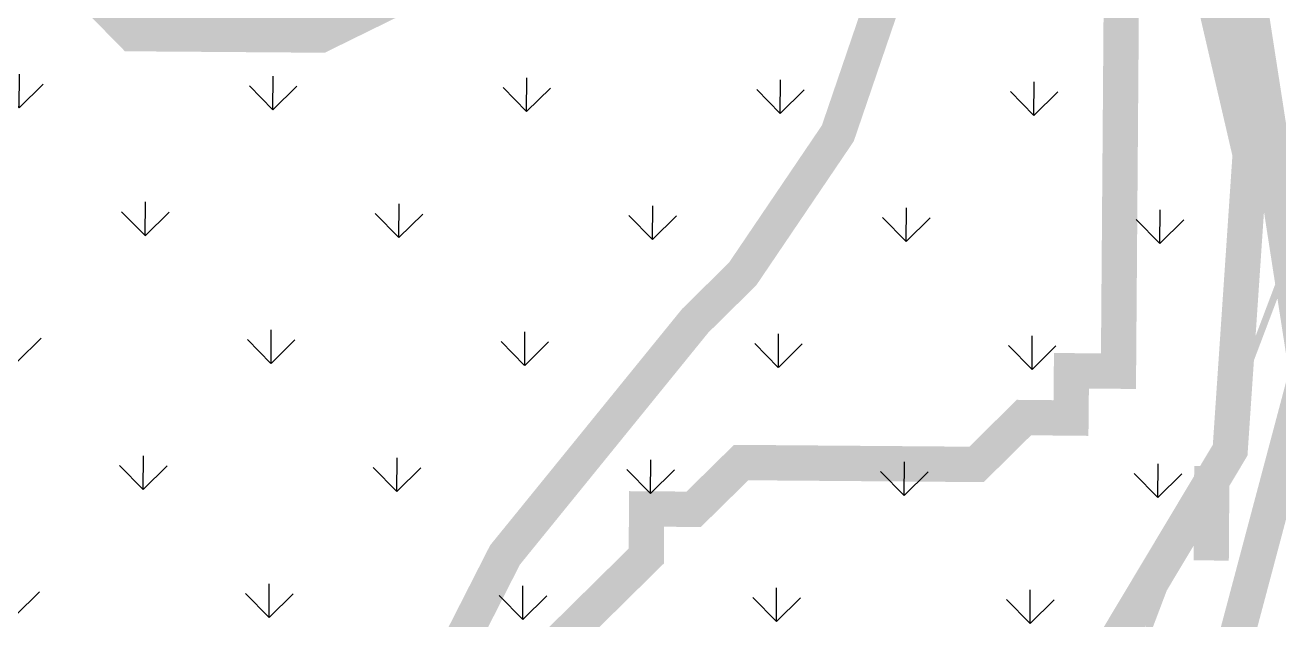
# Model space of a CAD drawing. Header units: metres. Extents: x 326467 to 340077, y 1811030 to 1824953.
# Drawn here: x 327785.8 to 327893.4, y 1814313 to 1814364 of the extents above; entities that cross this region are included whole.
import ezdxf

# ---------------------------------------------------------------- set-up
doc = ezdxf.new("R2010")
doc.units = ezdxf.units.M
doc.header["$MEASUREMENT"] = 0
for name, color, linetype in [('CRZ LINE FOR RIVER OR CREEK', 84, 'Continuous'), ('HAZARDS LINE', 1, 'Continuous'), ('HIGH TIDE LINE', 6, 'Continuous'), ('MANGROOVE', 112, 'Continuous'), ('NDZ-200M FROM CRZ', 30, 'Continuous'), ('SURVEY PLOT BOUNDARY', 35, 'Continuous'), ('VILLAGE BOUNDARY', 212, 'Continuous')]:
    doc.layers.add(name, color=color, linetype=linetype)

# ---------------------------------------------------------------- blocks, each defined once
blk = doc.blocks.new('16')
at = {"layer": 'MANGROOVE'}
h = blk.add_hatch(dxfattribs=at)
h.set_pattern_fill('GRASS', color=256, scale=0.606428, angle=-0.4421)
h.set_pattern_definition([(89.55787, (320150.772, 1810233.299), (-10.807394, 10.975486), [2.888115, -18.895414]), (44.55787, (320150.772, 1810233.299), (-10.807394, 10.975486), [2.888115, -12.515166]), (134.55787, (320150.772, 1810233.299), (-10.975486, -10.807394), [2.888115, -12.515166])])
h.paths.add_polyline_path([(327889.26, 1814327.58), (327890.98, 1814352.96), (327885.08, 1814378.4), (327867.96, 1814389.03), (327857.93, 1814399.22), (327827.83, 1814399.66), (327809.04, 1814401.83), (327774.49, 1814402.1), (327747.52, 1814396.72), (327728.56, 1814377.06), (327722.85, 1814360.86), (327722.6, 1814328.36), (327725.82, 1814305.22), (327733.92, 1814307.18), (327742.04, 1814311.16), (327750.15, 1814315.14), (327758.21, 1814311.03), (327766.23, 1814302.89), (327774.22, 1814290.69), (327778.17, 1814278.53), (327814.18, 1814229.74), (327817.82, 1814225.11), (327844.33, 1814233.48), (327852.1, 1814252.21), (327857.35, 1814274.51), (327873.82, 1814301.8)])
at = {"layer": 'CRZ LINE FOR RIVER OR CREEK', "ltscale": 0.1, "const_width": 3.03, "flags": 128}
blk.add_lwpolyline([(327591.94, 1814243.58), (327622.52, 1814277.71), (327657.3, 1814332.03), (327673.72, 1814364.25), (327706.25, 1814388.26), (327761.56, 1814408.25), (327815.48, 1814411.46), (327847.92, 1814411.42), (327886.2, 1814446.04), (327904.91, 1814461.53), (327917, 1814457.39), (327916.92, 1814447.28), (327894.89, 1814405.52), (327889.08, 1814377.77), (327895.84, 1814334.23), (327883.87, 1814289.26), (327867.07, 1814273.8), (327923.29, 1814224.85), (327949.56, 1814199.67), (327989.27, 1814131.35), (328008.19, 1814119.38), (328039.76, 1814124.89), (328083.28, 1814115.77), (328132.53, 1814097.89)], dxfattribs=at)
at = {"layer": 'HAZARDS LINE', "lineweight": 18, "const_width": 3.03}
blk.add_lwpolyline([(327880.01, 1814378.83), (327879.67, 1814334.36), (327875.63, 1814334.39), (327875.59, 1814330.34), (327871.55, 1814330.38), (327867.48, 1814326.36), (327847.27, 1814326.52), (327843.19, 1814322.51), (327839.15, 1814322.54), (327839.12, 1814318.5), (327835.04, 1814314.48), (327830.97, 1814310.47)], dxfattribs=at)
at = {"layer": 'HIGH TIDE LINE', "color": 220, "linetype": 'Continuous', "lineweight": 15, "true_color": 0xff00c5, "const_width": 3.03}
for points in [[(327858.52, 1814213.22), (327850.53, 1814225.41), (327834.42, 1814233.62), (327830.41, 1814237.7), (327818.34, 1814245.88), (327814.4, 1814258.04), (327810.45, 1814270.2), (327806.5, 1814282.36), (327810.6, 1814290.41), (327818.78, 1814302.48), (327826.99, 1814318.59), (327843.32, 1814338.68), (327847.39, 1814342.69), (327855.57, 1814354.76), (327863.84, 1814378.96)], [(327819.28, 1814367.17), (327811.16, 1814363.19), (327794.99, 1814363.31), (327790.98, 1814367.39)]]:
    blk.add_lwpolyline(points, dxfattribs=at)
at = {"layer": 'MANGROOVE', "const_width": 3.03, "flags": 128}
blk.add_lwpolyline([(327728.56, 1814377.06), (327722.85, 1814360.86), (327722.6, 1814328.36), (327725.82, 1814305.22), (327733.92, 1814307.18), (327742.04, 1814311.16), (327750.15, 1814315.14), (327758.21, 1814311.03), (327766.23, 1814302.89), (327774.22, 1814290.69), (327778.17, 1814278.53), (327814.18, 1814229.74), (327817.82, 1814225.11), (327844.33, 1814233.48), (327852.1, 1814252.21), (327857.35, 1814274.51), (327873.82, 1814301.8), (327889.26, 1814327.58), (327890.98, 1814352.96), (327885.08, 1814378.4)], dxfattribs=at)
at = {"layer": 'NDZ-200M FROM CRZ', "const_width": 3.03, "flags": 128}
for points in [[(328132.53, 1814097.89), (328083.28, 1814115.77), (328039.76, 1814124.89), (328008.19, 1814119.38), (327989.27, 1814131.35), (327949.56, 1814199.67), (327923.29, 1814224.85), (327867.07, 1814273.8), (327883.87, 1814289.26), (327895.84, 1814334.23), (327889.08, 1814377.77), (327894.89, 1814405.52), (327916.92, 1814447.28), (327917, 1814457.39), (327904.91, 1814461.53), (327886.2, 1814446.04), (327847.92, 1814411.42), (327815.48, 1814411.46), (327761.56, 1814408.25), (327706.25, 1814388.26), (327673.72, 1814364.25), (327657.3, 1814332.03), (327622.52, 1814277.71), (327591.94, 1814243.58)], [(327790.98, 1814367.39), (327794.99, 1814363.31), (327811.16, 1814363.19), (327819.28, 1814367.17)], [(327863.84, 1814378.96), (327855.57, 1814354.76), (327847.39, 1814342.69), (327843.32, 1814338.68), (327826.99, 1814318.59), (327818.78, 1814302.48), (327810.6, 1814290.41), (327806.5, 1814282.36), (327810.45, 1814270.2), (327814.4, 1814258.04), (327818.34, 1814245.88), (327830.41, 1814237.7), (327834.42, 1814233.62), (327850.53, 1814225.41), (327858.52, 1814213.22)]]:
    blk.add_lwpolyline(points, dxfattribs=at)
at = {"layer": 'SURVEY PLOT BOUNDARY', "lineweight": 18, "const_width": 0.606}
blk.add_lwpolyline([(328180.02, 1814489.73), (328171.81, 1814473.62), (328134.84, 1814397.08), (328053.49, 1814333.02), (328053.43, 1814324.93), (328101.28, 1814239.65), (328101.22, 1814231.56), (328101.19, 1814227.52), (327846.45, 1814221.4), (327838.37, 1814221.46), (327834.33, 1814221.49), (327834.61, 1814257.88), (327846.8, 1814265.87), (327863.03, 1814273.84), (327871.15, 1814277.82), (327875.25, 1814285.87), (327875.31, 1814293.96), (327916.58, 1814402.81), (327965.56, 1814463.08), (328002.28, 1814507.27), (328014.44, 1814511.22)], dxfattribs=at)
blk.add_lwpolyline([(327863.03, 1814273.84), (327846.8, 1814265.87), (327798.38, 1814278.38), (327802.42, 1814278.35), (327774.22, 1814290.69), (327681.49, 1814323.76), (327681.59, 1814335.89), (327754.66, 1814375.75), (327811.32, 1814383.4), (327962.39, 1814576.32), (327970.88, 1814628.81), (328063.76, 1814615.97), (328043.05, 1814551.43), (328042.99, 1814543.35), (328042.92, 1814535.26), (328014.44, 1814511.22), (328002.28, 1814507.27), (327965.56, 1814463.08), (327916.58, 1814402.81), (327875.31, 1814293.96), (327875.25, 1814285.87), (327871.15, 1814277.82)], close=True, dxfattribs=at)
at = {"layer": 'VILLAGE BOUNDARY', "lineweight": 50, "const_width": 3.03}
blk.add_lwpolyline([(327887.63, 1814318.12), (327887.69, 1814326.21)], dxfattribs=at)

msp = doc.modelspace()

# ---------------------------------------------------------------- block references
msp.add_blockref('16', (0, 0))

doc.saveas('drawing.dxf')
